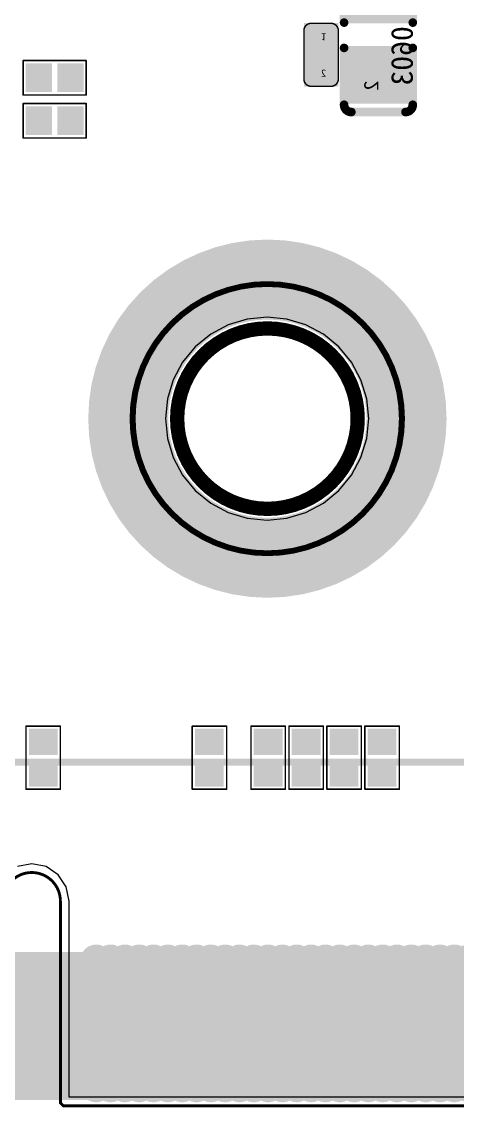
# Model space of a CAD drawing. Header units: millimetres. Extents: x 7.33 to 10.08, y 7.01 to 8.78.
# Drawn here: x 8.835 to 9.134, y 7.01 to 7.756 of the extents above; entities that cross this region are included whole.
import ezdxf

# ---------------------------------------------------------------- set-up
doc = ezdxf.new("R2010")
doc.units = ezdxf.units.MM
doc.header["$MEASUREMENT"] = 0
for name, color, linetype in [('BottomLayer', 5, 'Continuous'), ('BottomOverlay', 54, 'Continuous'), ('BottomPaste', 16, 'Continuous'), ('BottomSolder', 6, 'Continuous'), ('KeepOutLayer', 6, 'Continuous'), ('Mechanical1', 6, 'Continuous'), ('Mechanical16', 56, 'Continuous'), ('Mechanical20', 56, 'Continuous'), ('Mechanical5', 56, 'Continuous'), ('MidLayer5', 130, 'Continuous'), ('MidLayer6', 216, 'Continuous'), ('MultiLayer', 9, 'Continuous'), ('TopLayer', 1, 'Continuous'), ('TopOverlay', 2, 'Continuous'), ('TopPaste', 8, 'Continuous'), ('TopSolder', 216, 'Continuous')]:
    doc.layers.add(name, color=color, linetype=linetype)

# ---------------------------------------------------------------- blocks, each defined once
blk = doc.blocks.new('DDR4_260P_4_0H_PLUG_4')
at = {"layer": 'BottomLayer', "const_width": 0.01378}
for points in [[(0.19193, 0.05906), (0.19193, -0.02756)], [(0.21161, 0.05906), (0.21161, -0.02756)], [(0.2313, 0.05906), (0.2313, -0.02756)], [(0.25098, 0.05906), (0.25098, -0.02756)], [(0.27067, 0.05906), (0.27067, -0.02756)], [(0.29035, 0.05906), (0.29035, -0.02756)], [(0.31004, 0.05906), (0.31004, -0.02756)], [(0.32972, 0.05906), (0.32972, -0.02756)], [(0.34941, 0.05906), (0.34941, -0.02756)], [(0.36909, 0.05906), (0.36909, -0.02756)], [(0.38878, 0.05906), (0.38878, -0.02756)], [(0.40846, 0.05906), (0.40846, -0.02756)], [(0.42815, 0.05906), (0.42815, -0.02756)]]:
    blk.add_lwpolyline(points, dxfattribs=at)
at = {"layer": 'BottomLayer', "const_width": 0.00689}
for points in [[(0.18848, 0.05906, 1), (0.19537, 0.05906, 1)], [(0.20817, 0.05906, 1), (0.21506, 0.05906, 1)], [(0.22785, 0.05906, 1), (0.23474, 0.05906, 1)], [(0.24754, 0.05906, 1), (0.25443, 0.05906, 1)], [(0.26722, 0.05906, 1), (0.27411, 0.05906, 1)], [(0.28691, 0.05906, 1), (0.2938, 0.05906, 1)], [(0.30659, 0.05906, 1), (0.31348, 0.05906, 1)], [(0.32628, 0.05906, 1), (0.33317, 0.05906, 1)], [(0.34596, 0.05906, 1), (0.35285, 0.05906, 1)], [(0.36565, 0.05906, 1), (0.37254, 0.05906, 1)], [(0.38533, 0.05906, 1), (0.39222, 0.05906, 1)], [(0.40502, 0.05906, 1), (0.41191, 0.05906, 1)], [(0.4247, 0.05906, 1), (0.43159, 0.05906, 1)], [(0.18848, -0.02756, 1), (0.19537, -0.02756, 1)], [(0.20817, -0.02756, 1), (0.21506, -0.02756, 1)], [(0.22785, -0.02756, 1), (0.23474, -0.02756, 1)], [(0.24754, -0.02756, 1), (0.25443, -0.02756, 1)], [(0.26722, -0.02756, 1), (0.27411, -0.02756, 1)], [(0.28691, -0.02756, 1), (0.2938, -0.02756, 1)], [(0.30659, -0.02756, 1), (0.31348, -0.02756, 1)], [(0.32628, -0.02756, 1), (0.33317, -0.02756, 1)], [(0.34596, -0.02756, 1), (0.35285, -0.02756, 1)], [(0.36565, -0.02756, 1), (0.37254, -0.02756, 1)], [(0.38533, -0.02756, 1), (0.39222, -0.02756, 1)], [(0.40502, -0.02756, 1), (0.41191, -0.02756, 1)], [(0.4247, -0.02756, 1), (0.43159, -0.02756, 1)]]:
    blk.add_lwpolyline(points, format="xyb", close=True, dxfattribs=at)
at = {"layer": 'BottomPaste', "const_width": 0.01378}
for points in [[(0.19193, 0.05906), (0.19193, -0.02756)], [(0.21161, 0.05906), (0.21161, -0.02756)], [(0.2313, 0.05906), (0.2313, -0.02756)], [(0.25098, 0.05906), (0.25098, -0.02756)], [(0.27067, 0.05906), (0.27067, -0.02756)], [(0.29035, 0.05906), (0.29035, -0.02756)], [(0.31004, 0.05906), (0.31004, -0.02756)], [(0.32972, 0.05906), (0.32972, -0.02756)], [(0.34941, 0.05906), (0.34941, -0.02756)], [(0.36909, 0.05906), (0.36909, -0.02756)], [(0.38878, 0.05906), (0.38878, -0.02756)], [(0.40846, 0.05906), (0.40846, -0.02756)], [(0.42815, 0.05906), (0.42815, -0.02756)]]:
    blk.add_lwpolyline(points, dxfattribs=at)
at = {"layer": 'BottomPaste', "const_width": 0.00689}
for points in [[(0.18848, 0.05906, 1), (0.19537, 0.05906, 1)], [(0.20817, 0.05906, 1), (0.21506, 0.05906, 1)], [(0.22785, 0.05906, 1), (0.23474, 0.05906, 1)], [(0.24754, 0.05906, 1), (0.25443, 0.05906, 1)], [(0.26722, 0.05906, 1), (0.27411, 0.05906, 1)], [(0.28691, 0.05906, 1), (0.2938, 0.05906, 1)], [(0.30659, 0.05906, 1), (0.31348, 0.05906, 1)], [(0.32628, 0.05906, 1), (0.33317, 0.05906, 1)], [(0.34596, 0.05906, 1), (0.35285, 0.05906, 1)], [(0.36565, 0.05906, 1), (0.37254, 0.05906, 1)], [(0.38533, 0.05906, 1), (0.39222, 0.05906, 1)], [(0.40502, 0.05906, 1), (0.41191, 0.05906, 1)], [(0.4247, 0.05906, 1), (0.43159, 0.05906, 1)], [(0.18848, -0.02756, 1), (0.19537, -0.02756, 1)], [(0.20817, -0.02756, 1), (0.21506, -0.02756, 1)], [(0.22785, -0.02756, 1), (0.23474, -0.02756, 1)], [(0.24754, -0.02756, 1), (0.25443, -0.02756, 1)], [(0.26722, -0.02756, 1), (0.27411, -0.02756, 1)], [(0.28691, -0.02756, 1), (0.2938, -0.02756, 1)], [(0.30659, -0.02756, 1), (0.31348, -0.02756, 1)], [(0.32628, -0.02756, 1), (0.33317, -0.02756, 1)], [(0.34596, -0.02756, 1), (0.35285, -0.02756, 1)], [(0.36565, -0.02756, 1), (0.37254, -0.02756, 1)], [(0.38533, -0.02756, 1), (0.39222, -0.02756, 1)], [(0.40502, -0.02756, 1), (0.41191, -0.02756, 1)], [(0.4247, -0.02756, 1), (0.43159, -0.02756, 1)]]:
    blk.add_lwpolyline(points, format="xyb", close=True, dxfattribs=at)
at = {"layer": 'BottomSolder', "const_width": 0.02178}
for points in [[(0.19193, 0.05906), (0.19193, -0.02756)], [(0.21161, 0.05906), (0.21161, -0.02756)], [(0.2313, 0.05906), (0.2313, -0.02756)], [(0.25098, 0.05906), (0.25098, -0.02756)], [(0.27067, 0.05906), (0.27067, -0.02756)], [(0.29035, 0.05906), (0.29035, -0.02756)], [(0.31004, 0.05906), (0.31004, -0.02756)], [(0.32972, 0.05906), (0.32972, -0.02756)], [(0.34941, 0.05906), (0.34941, -0.02756)], [(0.36909, 0.05906), (0.36909, -0.02756)], [(0.38878, 0.05906), (0.38878, -0.02756)], [(0.40846, 0.05906), (0.40846, -0.02756)], [(0.42815, 0.05906), (0.42815, -0.02756)]]:
    blk.add_lwpolyline(points, dxfattribs=at)
at = {"layer": 'BottomSolder', "const_width": 0.01089}
for points in [[(0.18648, 0.05906, 1), (0.19737, 0.05906, 1)], [(0.20617, 0.05906, 1), (0.21706, 0.05906, 1)], [(0.22585, 0.05906, 1), (0.23674, 0.05906, 1)], [(0.24554, 0.05906, 1), (0.25643, 0.05906, 1)], [(0.26522, 0.05906, 1), (0.27611, 0.05906, 1)], [(0.28491, 0.05906, 1), (0.2958, 0.05906, 1)], [(0.30459, 0.05906, 1), (0.31548, 0.05906, 1)], [(0.32428, 0.05906, 1), (0.33517, 0.05906, 1)], [(0.34396, 0.05906, 1), (0.35485, 0.05906, 1)], [(0.36365, 0.05906, 1), (0.37454, 0.05906, 1)], [(0.38333, 0.05906, 1), (0.39422, 0.05906, 1)], [(0.40302, 0.05906, 1), (0.41391, 0.05906, 1)], [(0.4227, 0.05906, 1), (0.43359, 0.05906, 1)], [(0.18648, -0.02756, 1), (0.19737, -0.02756, 1)], [(0.20617, -0.02756, 1), (0.21706, -0.02756, 1)], [(0.22585, -0.02756, 1), (0.23674, -0.02756, 1)], [(0.24554, -0.02756, 1), (0.25643, -0.02756, 1)], [(0.26522, -0.02756, 1), (0.27611, -0.02756, 1)], [(0.28491, -0.02756, 1), (0.2958, -0.02756, 1)], [(0.30459, -0.02756, 1), (0.31548, -0.02756, 1)], [(0.32428, -0.02756, 1), (0.33517, -0.02756, 1)], [(0.34396, -0.02756, 1), (0.35485, -0.02756, 1)], [(0.36365, -0.02756, 1), (0.37454, -0.02756, 1)], [(0.38333, -0.02756, 1), (0.39422, -0.02756, 1)], [(0.40302, -0.02756, 1), (0.41391, -0.02756, 1)], [(0.4227, -0.02756, 1), (0.43359, -0.02756, 1)]]:
    blk.add_lwpolyline(points, format="xyb", close=True, dxfattribs=at)
at = {"layer": 'KeepOutLayer', "const_width": 0.00197}
blk.add_lwpolyline([(0.11811, 0.09978, -1), (0.15748, 0.09978)], format="xyb", dxfattribs=at)
for points in [[(0.15748, -0.03898), (0.15748, 0.09978)], [(0.15748, -0.03898), (0.15943, -0.04093)], [(0.15943, -0.04093), (1.36298, -0.04093)]]:
    blk.add_lwpolyline(points, dxfattribs=at)
at = {"layer": 'KeepOutLayer', "const_width": 0.000984}
for points in [[(0.15699, 0.09978, 1), (0.15797, 0.09978, 1)], [(0.15699, 0.09978, 1), (0.15797, 0.09978, 1)], [(0.15699, -0.03898, 1), (0.15797, -0.03898, 1)], [(0.15699, -0.03898, 1), (0.15797, -0.03898, 1)], [(0.15894, -0.04093, 1), (0.15993, -0.04093, 1)], [(0.15894, -0.04093, 1), (0.15993, -0.04093, 1)]]:
    blk.add_lwpolyline(points, format="xyb", close=True, dxfattribs=at)
at = {"layer": 'TopLayer', "const_width": 0.01378}
for points in [[(0.18209, 0.05906), (0.18209, -0.02756)], [(0.20177, 0.05906), (0.20177, -0.02756)], [(0.22146, 0.05906), (0.22146, -0.02756)], [(0.24114, 0.05906), (0.24114, -0.02756)], [(0.26083, 0.05906), (0.26083, -0.02756)], [(0.28051, 0.05906), (0.28051, -0.02756)], [(0.3002, 0.05906), (0.3002, -0.02756)], [(0.31988, 0.05906), (0.31988, -0.02756)], [(0.33957, 0.05906), (0.33957, -0.02756)], [(0.35925, 0.05906), (0.35925, -0.02756)], [(0.37894, 0.05906), (0.37894, -0.02756)], [(0.39862, 0.05906), (0.39862, -0.02756)], [(0.41831, 0.05906), (0.41831, -0.02756)]]:
    blk.add_lwpolyline(points, dxfattribs=at)
at = {"layer": 'TopLayer', "const_width": 0.00689}
for points in [[(0.17864, 0.05906, 1), (0.18553, 0.05906, 1)], [(0.19833, 0.05906, 1), (0.20522, 0.05906, 1)], [(0.21801, 0.05906, 1), (0.2249, 0.05906, 1)], [(0.2377, 0.05906, 1), (0.24459, 0.05906, 1)], [(0.25738, 0.05906, 1), (0.26427, 0.05906, 1)], [(0.27707, 0.05906, 1), (0.28396, 0.05906, 1)], [(0.29675, 0.05906, 1), (0.30364, 0.05906, 1)], [(0.31644, 0.05906, 1), (0.32333, 0.05906, 1)], [(0.33612, 0.05906, 1), (0.34301, 0.05906, 1)], [(0.35581, 0.05906, 1), (0.3627, 0.05906, 1)], [(0.37549, 0.05906, 1), (0.38238, 0.05906, 1)], [(0.39518, 0.05906, 1), (0.40207, 0.05906, 1)], [(0.41486, 0.05906, 1), (0.42175, 0.05906, 1)], [(0.17864, -0.02756, 1), (0.18553, -0.02756, 1)], [(0.19833, -0.02756, 1), (0.20522, -0.02756, 1)], [(0.21801, -0.02756, 1), (0.2249, -0.02756, 1)], [(0.2377, -0.02756, 1), (0.24459, -0.02756, 1)], [(0.25738, -0.02756, 1), (0.26427, -0.02756, 1)], [(0.27707, -0.02756, 1), (0.28396, -0.02756, 1)], [(0.29675, -0.02756, 1), (0.30364, -0.02756, 1)], [(0.31644, -0.02756, 1), (0.32333, -0.02756, 1)], [(0.33612, -0.02756, 1), (0.34301, -0.02756, 1)], [(0.35581, -0.02756, 1), (0.3627, -0.02756, 1)], [(0.37549, -0.02756, 1), (0.38238, -0.02756, 1)], [(0.39518, -0.02756, 1), (0.40207, -0.02756, 1)], [(0.41486, -0.02756, 1), (0.42175, -0.02756, 1)]]:
    blk.add_lwpolyline(points, format="xyb", close=True, dxfattribs=at)
at = {"layer": 'TopPaste', "const_width": 0.01378}
for points in [[(0.18209, 0.05906), (0.18209, -0.02756)], [(0.20177, 0.05906), (0.20177, -0.02756)], [(0.22146, 0.05906), (0.22146, -0.02756)], [(0.24114, 0.05906), (0.24114, -0.02756)], [(0.26083, 0.05906), (0.26083, -0.02756)], [(0.28051, 0.05906), (0.28051, -0.02756)], [(0.3002, 0.05906), (0.3002, -0.02756)], [(0.31988, 0.05906), (0.31988, -0.02756)], [(0.33957, 0.05906), (0.33957, -0.02756)], [(0.35925, 0.05906), (0.35925, -0.02756)], [(0.37894, 0.05906), (0.37894, -0.02756)], [(0.39862, 0.05906), (0.39862, -0.02756)], [(0.41831, 0.05906), (0.41831, -0.02756)]]:
    blk.add_lwpolyline(points, dxfattribs=at)
at = {"layer": 'TopPaste', "const_width": 0.00689}
for points in [[(0.17864, 0.05906, 1), (0.18553, 0.05906, 1)], [(0.19833, 0.05906, 1), (0.20522, 0.05906, 1)], [(0.21801, 0.05906, 1), (0.2249, 0.05906, 1)], [(0.2377, 0.05906, 1), (0.24459, 0.05906, 1)], [(0.25738, 0.05906, 1), (0.26427, 0.05906, 1)], [(0.27707, 0.05906, 1), (0.28396, 0.05906, 1)], [(0.29675, 0.05906, 1), (0.30364, 0.05906, 1)], [(0.31644, 0.05906, 1), (0.32333, 0.05906, 1)], [(0.33612, 0.05906, 1), (0.34301, 0.05906, 1)], [(0.35581, 0.05906, 1), (0.3627, 0.05906, 1)], [(0.37549, 0.05906, 1), (0.38238, 0.05906, 1)], [(0.39518, 0.05906, 1), (0.40207, 0.05906, 1)], [(0.41486, 0.05906, 1), (0.42175, 0.05906, 1)], [(0.17864, -0.02756, 1), (0.18553, -0.02756, 1)], [(0.19833, -0.02756, 1), (0.20522, -0.02756, 1)], [(0.21801, -0.02756, 1), (0.2249, -0.02756, 1)], [(0.2377, -0.02756, 1), (0.24459, -0.02756, 1)], [(0.25738, -0.02756, 1), (0.26427, -0.02756, 1)], [(0.27707, -0.02756, 1), (0.28396, -0.02756, 1)], [(0.29675, -0.02756, 1), (0.30364, -0.02756, 1)], [(0.31644, -0.02756, 1), (0.32333, -0.02756, 1)], [(0.33612, -0.02756, 1), (0.34301, -0.02756, 1)], [(0.35581, -0.02756, 1), (0.3627, -0.02756, 1)], [(0.37549, -0.02756, 1), (0.38238, -0.02756, 1)], [(0.39518, -0.02756, 1), (0.40207, -0.02756, 1)], [(0.41486, -0.02756, 1), (0.42175, -0.02756, 1)]]:
    blk.add_lwpolyline(points, format="xyb", close=True, dxfattribs=at)
at = {"layer": 'TopSolder', "const_width": 0.02178}
for points in [[(0.18209, 0.05906), (0.18209, -0.02756)], [(0.20177, 0.05906), (0.20177, -0.02756)], [(0.22146, 0.05906), (0.22146, -0.02756)], [(0.24114, 0.05906), (0.24114, -0.02756)], [(0.26083, 0.05906), (0.26083, -0.02756)], [(0.28051, 0.05906), (0.28051, -0.02756)], [(0.3002, 0.05906), (0.3002, -0.02756)], [(0.31988, 0.05906), (0.31988, -0.02756)], [(0.33957, 0.05906), (0.33957, -0.02756)], [(0.35925, 0.05906), (0.35925, -0.02756)], [(0.37894, 0.05906), (0.37894, -0.02756)], [(0.39862, 0.05906), (0.39862, -0.02756)], [(0.41831, 0.05906), (0.41831, -0.02756)], [(0.43799, 0.05906), (0.43799, -0.02756)]]:
    blk.add_lwpolyline(points, dxfattribs=at)
at = {"layer": 'TopSolder', "const_width": 0.01089}
for points in [[(0.17664, 0.05906, 1), (0.18753, 0.05906, 1)], [(0.19633, 0.05906, 1), (0.20722, 0.05906, 1)], [(0.21601, 0.05906, 1), (0.2269, 0.05906, 1)], [(0.2357, 0.05906, 1), (0.24659, 0.05906, 1)], [(0.25538, 0.05906, 1), (0.26627, 0.05906, 1)], [(0.27507, 0.05906, 1), (0.28596, 0.05906, 1)], [(0.29475, 0.05906, 1), (0.30564, 0.05906, 1)], [(0.31444, 0.05906, 1), (0.32533, 0.05906, 1)], [(0.33412, 0.05906, 1), (0.34501, 0.05906, 1)], [(0.35381, 0.05906, 1), (0.3647, 0.05906, 1)], [(0.37349, 0.05906, 1), (0.38438, 0.05906, 1)], [(0.39318, 0.05906, 1), (0.40407, 0.05906, 1)], [(0.41286, 0.05906, 1), (0.42375, 0.05906, 1)], [(0.43255, 0.05906, 1), (0.44344, 0.05906, 1)], [(0.17664, -0.02756, 1), (0.18753, -0.02756, 1)], [(0.19633, -0.02756, 1), (0.20722, -0.02756, 1)], [(0.21601, -0.02756, 1), (0.2269, -0.02756, 1)], [(0.2357, -0.02756, 1), (0.24659, -0.02756, 1)], [(0.25538, -0.02756, 1), (0.26627, -0.02756, 1)], [(0.27507, -0.02756, 1), (0.28596, -0.02756, 1)], [(0.29475, -0.02756, 1), (0.30564, -0.02756, 1)], [(0.31444, -0.02756, 1), (0.32533, -0.02756, 1)], [(0.33412, -0.02756, 1), (0.34501, -0.02756, 1)], [(0.35381, -0.02756, 1), (0.3647, -0.02756, 1)], [(0.37349, -0.02756, 1), (0.38438, -0.02756, 1)], [(0.39318, -0.02756, 1), (0.40407, -0.02756, 1)], [(0.41286, -0.02756, 1), (0.42375, -0.02756, 1)], [(0.43255, -0.02756, 1), (0.44344, -0.02756, 1)]]:
    blk.add_lwpolyline(points, format="xyb", close=True, dxfattribs=at)
blk = doc.blocks.new('R0201_B_114')
at = {"layer": 'BottomLayer'}
for points in [[(-0.01792, -0.00788), (-0.00375, -0.00788), (-0.01792, 0.00787), (-0.00375, 0.00787)], [(0.00374, -0.00788), (0.01791, -0.00788), (0.00374, 0.00787), (0.01791, 0.00787)]]:
    blk.add_solid(points, dxfattribs=at)
at = {"layer": 'BottomOverlay', "const_width": 0.001}
for points in [[(-0.02166, -0.01182), (-0.02166, 0.01182)], [(0.02166, 0.01182), (-0.02166, 0.01182)], [(0.02166, -0.01182), (0.02166, 0.01182)], [(0.02166, -0.01182), (-0.02166, -0.01182)]]:
    blk.add_lwpolyline(points, dxfattribs=at)
at = {"layer": 'BottomOverlay', "const_width": 0.0005}
for points in [[(-0.02191, 0.01182, 1), (-0.02141, 0.01182, 1)], [(-0.02191, 0.01182, 1), (-0.02141, 0.01182, 1)], [(0.02141, 0.01182, 1), (0.02191, 0.01182, 1)], [(0.02141, 0.01182, 1), (0.02191, 0.01182, 1)], [(-0.02191, -0.01182, 1), (-0.02141, -0.01182, 1)], [(-0.02191, -0.01182, 1), (-0.02141, -0.01182, 1)], [(0.02141, -0.01182, 1), (0.02191, -0.01182, 1)], [(0.02141, -0.01182, 1), (0.02191, -0.01182, 1)]]:
    blk.add_lwpolyline(points, format="xyb", close=True, dxfattribs=at)
at = {"layer": 'BottomPaste'}
for points in [[(-0.01792, -0.00788), (-0.00375, -0.00788), (-0.01792, 0.00787), (-0.00375, 0.00787)], [(0.00374, -0.00788), (0.01791, -0.00788), (0.00374, 0.00787), (0.01791, 0.00787)]]:
    blk.add_solid(points, dxfattribs=at)
at = {"layer": 'BottomSolder'}
for points in [[(-0.01992, -0.00988), (-0.00175, -0.00988), (-0.01992, 0.00987), (-0.00175, 0.00987)], [(0.00174, -0.00988), (0.01991, -0.00988), (0.00174, 0.00987), (0.01991, 0.00987)]]:
    blk.add_solid(points, dxfattribs=at)
blk = doc.blocks.new('R0201_B_115')
at = {"layer": 'BottomLayer'}
for points in [[(-0.01792, -0.00788), (-0.00375, -0.00788), (-0.01792, 0.00787), (-0.00375, 0.00787)], [(0.00374, -0.00788), (0.01791, -0.00788), (0.00374, 0.00787), (0.01791, 0.00787)]]:
    blk.add_solid(points, dxfattribs=at)
at = {"layer": 'BottomOverlay', "const_width": 0.001}
for points in [[(-0.02166, 0.01182), (-0.02166, -0.01182)], [(-0.02166, 0.01182), (0.02166, 0.01182)], [(0.02166, 0.01182), (0.02166, -0.01182)], [(-0.02166, -0.01182), (0.02166, -0.01182)]]:
    blk.add_lwpolyline(points, dxfattribs=at)
at = {"layer": 'BottomOverlay', "const_width": 0.0005}
for points in [[(-0.02191, 0.01182, 1), (-0.02141, 0.01182, 1)], [(-0.02191, 0.01182, 1), (-0.02141, 0.01182, 1)], [(0.02141, 0.01182, 1), (0.02191, 0.01182, 1)], [(0.02141, 0.01182, 1), (0.02191, 0.01182, 1)], [(-0.02191, -0.01182, 1), (-0.02141, -0.01182, 1)], [(-0.02191, -0.01182, 1), (-0.02141, -0.01182, 1)], [(0.02141, -0.01182, 1), (0.02191, -0.01182, 1)], [(0.02141, -0.01182, 1), (0.02191, -0.01182, 1)]]:
    blk.add_lwpolyline(points, format="xyb", close=True, dxfattribs=at)
at = {"layer": 'BottomPaste'}
for points in [[(-0.01792, -0.00788), (-0.00375, -0.00788), (-0.01792, 0.00787), (-0.00375, 0.00787)], [(0.00374, -0.00788), (0.01791, -0.00788), (0.00374, 0.00787), (0.01791, 0.00787)]]:
    blk.add_solid(points, dxfattribs=at)
at = {"layer": 'BottomSolder'}
for points in [[(-0.01992, -0.00988), (-0.00175, -0.00988), (-0.01992, 0.00987), (-0.00175, 0.00987)], [(0.00174, -0.00988), (0.01991, -0.00988), (0.00174, 0.00987), (0.01991, 0.00987)]]:
    blk.add_solid(points, dxfattribs=at)
blk = doc.blocks.new('R0201_B_139')
at = {"layer": 'BottomLayer'}
for points in [[(-0.01792, -0.00788), (-0.00375, -0.00788), (-0.01792, 0.00787), (-0.00375, 0.00787)], [(0.00374, -0.00788), (0.01791, -0.00788), (0.00374, 0.00787), (0.01791, 0.00787)]]:
    blk.add_solid(points, dxfattribs=at)
at = {"layer": 'BottomOverlay', "const_width": 0.001}
for points in [[(-0.02166, -0.01182), (-0.02166, 0.01182)], [(0.02166, 0.01182), (-0.02166, 0.01182)], [(0.02166, -0.01182), (0.02166, 0.01182)], [(0.02166, -0.01182), (-0.02166, -0.01182)]]:
    blk.add_lwpolyline(points, dxfattribs=at)
at = {"layer": 'BottomOverlay', "const_width": 0.0005}
for points in [[(-0.02191, 0.01182, 1), (-0.02141, 0.01182, 1)], [(-0.02191, 0.01182, 1), (-0.02141, 0.01182, 1)], [(0.02141, 0.01182, 1), (0.02191, 0.01182, 1)], [(0.02141, 0.01182, 1), (0.02191, 0.01182, 1)], [(-0.02191, -0.01182, 1), (-0.02141, -0.01182, 1)], [(-0.02191, -0.01182, 1), (-0.02141, -0.01182, 1)], [(0.02141, -0.01182, 1), (0.02191, -0.01182, 1)], [(0.02141, -0.01182, 1), (0.02191, -0.01182, 1)]]:
    blk.add_lwpolyline(points, format="xyb", close=True, dxfattribs=at)
at = {"layer": 'BottomPaste'}
for points in [[(-0.01792, -0.00788), (-0.00375, -0.00788), (-0.01792, 0.00787), (-0.00375, 0.00787)], [(0.00374, -0.00788), (0.01791, -0.00788), (0.00374, 0.00787), (0.01791, 0.00787)]]:
    blk.add_solid(points, dxfattribs=at)
at = {"layer": 'BottomSolder'}
for points in [[(-0.01992, -0.00988), (-0.00175, -0.00988), (-0.01992, 0.00987), (-0.00175, 0.00987)], [(0.00174, -0.00988), (0.01991, -0.00988), (0.00174, 0.00987), (0.01991, 0.00987)]]:
    blk.add_solid(points, dxfattribs=at)
blk = doc.blocks.new('R0201_B_140')
at = {"layer": 'BottomLayer'}
for points in [[(-0.01792, -0.00788), (-0.00375, -0.00788), (-0.01792, 0.00787), (-0.00375, 0.00787)], [(0.00374, -0.00788), (0.01791, -0.00788), (0.00374, 0.00787), (0.01791, 0.00787)]]:
    blk.add_solid(points, dxfattribs=at)
at = {"layer": 'BottomOverlay', "const_width": 0.001}
for points in [[(-0.02166, -0.01182), (-0.02166, 0.01182)], [(0.02166, 0.01182), (-0.02166, 0.01182)], [(0.02166, -0.01182), (0.02166, 0.01182)], [(0.02166, -0.01182), (-0.02166, -0.01182)]]:
    blk.add_lwpolyline(points, dxfattribs=at)
at = {"layer": 'BottomOverlay', "const_width": 0.0005}
for points in [[(-0.02191, 0.01182, 1), (-0.02141, 0.01182, 1)], [(-0.02191, 0.01182, 1), (-0.02141, 0.01182, 1)], [(0.02141, 0.01182, 1), (0.02191, 0.01182, 1)], [(0.02141, 0.01182, 1), (0.02191, 0.01182, 1)], [(-0.02191, -0.01182, 1), (-0.02141, -0.01182, 1)], [(-0.02191, -0.01182, 1), (-0.02141, -0.01182, 1)], [(0.02141, -0.01182, 1), (0.02191, -0.01182, 1)], [(0.02141, -0.01182, 1), (0.02191, -0.01182, 1)]]:
    blk.add_lwpolyline(points, format="xyb", close=True, dxfattribs=at)
at = {"layer": 'BottomPaste'}
for points in [[(-0.01792, -0.00788), (-0.00375, -0.00788), (-0.01792, 0.00787), (-0.00375, 0.00787)], [(0.00374, -0.00788), (0.01791, -0.00788), (0.00374, 0.00787), (0.01791, 0.00787)]]:
    blk.add_solid(points, dxfattribs=at)
at = {"layer": 'BottomSolder'}
for points in [[(-0.01992, -0.00988), (-0.00175, -0.00988), (-0.01992, 0.00987), (-0.00175, 0.00987)], [(0.00174, -0.00988), (0.01991, -0.00988), (0.00174, 0.00987), (0.01991, 0.00987)]]:
    blk.add_solid(points, dxfattribs=at)
blk = doc.blocks.new('R0201_B_141')
at = {"layer": 'BottomLayer'}
for points in [[(-0.01792, -0.00788), (-0.00375, -0.00788), (-0.01792, 0.00787), (-0.00375, 0.00787)], [(0.00374, -0.00788), (0.01791, -0.00788), (0.00374, 0.00787), (0.01791, 0.00787)]]:
    blk.add_solid(points, dxfattribs=at)
at = {"layer": 'BottomOverlay', "const_width": 0.001}
for points in [[(-0.02166, -0.01182), (-0.02166, 0.01182)], [(0.02166, 0.01182), (-0.02166, 0.01182)], [(0.02166, -0.01182), (0.02166, 0.01182)], [(0.02166, -0.01182), (-0.02166, -0.01182)]]:
    blk.add_lwpolyline(points, dxfattribs=at)
at = {"layer": 'BottomOverlay', "const_width": 0.0005}
for points in [[(-0.02191, 0.01182, 1), (-0.02141, 0.01182, 1)], [(-0.02191, 0.01182, 1), (-0.02141, 0.01182, 1)], [(0.02141, 0.01182, 1), (0.02191, 0.01182, 1)], [(0.02141, 0.01182, 1), (0.02191, 0.01182, 1)], [(-0.02191, -0.01182, 1), (-0.02141, -0.01182, 1)], [(-0.02191, -0.01182, 1), (-0.02141, -0.01182, 1)], [(0.02141, -0.01182, 1), (0.02191, -0.01182, 1)], [(0.02141, -0.01182, 1), (0.02191, -0.01182, 1)]]:
    blk.add_lwpolyline(points, format="xyb", close=True, dxfattribs=at)
at = {"layer": 'BottomPaste'}
for points in [[(-0.01792, -0.00788), (-0.00375, -0.00788), (-0.01792, 0.00787), (-0.00375, 0.00787)], [(0.00374, -0.00788), (0.01791, -0.00788), (0.00374, 0.00787), (0.01791, 0.00787)]]:
    blk.add_solid(points, dxfattribs=at)
at = {"layer": 'BottomSolder'}
for points in [[(-0.01992, -0.00988), (-0.00175, -0.00988), (-0.01992, 0.00987), (-0.00175, 0.00987)], [(0.00174, -0.00988), (0.01991, -0.00988), (0.00174, 0.00987), (0.01991, 0.00987)]]:
    blk.add_solid(points, dxfattribs=at)
blk = doc.blocks.new('R0201_B_142')
at = {"layer": 'BottomLayer'}
for points in [[(-0.01792, -0.00788), (-0.00375, -0.00788), (-0.01792, 0.00787), (-0.00375, 0.00787)], [(0.00374, -0.00788), (0.01791, -0.00788), (0.00374, 0.00787), (0.01791, 0.00787)]]:
    blk.add_solid(points, dxfattribs=at)
at = {"layer": 'BottomOverlay', "const_width": 0.001}
for points in [[(-0.02166, -0.01182), (-0.02166, 0.01182)], [(0.02166, 0.01182), (-0.02166, 0.01182)], [(0.02166, -0.01182), (0.02166, 0.01182)], [(0.02166, -0.01182), (-0.02166, -0.01182)]]:
    blk.add_lwpolyline(points, dxfattribs=at)
at = {"layer": 'BottomOverlay', "const_width": 0.0005}
for points in [[(-0.02191, 0.01182, 1), (-0.02141, 0.01182, 1)], [(-0.02191, 0.01182, 1), (-0.02141, 0.01182, 1)], [(0.02141, 0.01182, 1), (0.02191, 0.01182, 1)], [(0.02141, 0.01182, 1), (0.02191, 0.01182, 1)], [(-0.02191, -0.01182, 1), (-0.02141, -0.01182, 1)], [(-0.02191, -0.01182, 1), (-0.02141, -0.01182, 1)], [(0.02141, -0.01182, 1), (0.02191, -0.01182, 1)], [(0.02141, -0.01182, 1), (0.02191, -0.01182, 1)]]:
    blk.add_lwpolyline(points, format="xyb", close=True, dxfattribs=at)
at = {"layer": 'BottomPaste'}
for points in [[(-0.01792, -0.00788), (-0.00375, -0.00788), (-0.01792, 0.00787), (-0.00375, 0.00787)], [(0.00374, -0.00788), (0.01791, -0.00788), (0.00374, 0.00787), (0.01791, 0.00787)]]:
    blk.add_solid(points, dxfattribs=at)
at = {"layer": 'BottomSolder'}
for points in [[(-0.01992, -0.00988), (-0.00175, -0.00988), (-0.01992, 0.00987), (-0.00175, 0.00987)], [(0.00174, -0.00988), (0.01991, -0.00988), (0.00174, 0.00987), (0.01991, 0.00987)]]:
    blk.add_solid(points, dxfattribs=at)
blk = doc.blocks.new('R0201_163')
at = {"layer": 'TopLayer'}
for points in [[(-0.01792, -0.00787), (-0.00375, -0.00787), (-0.01792, 0.00788), (-0.00375, 0.00788)], [(0.00374, -0.00787), (0.01791, -0.00787), (0.00374, 0.00788), (0.01791, 0.00788)]]:
    blk.add_solid(points, dxfattribs=at)
at = {"layer": 'TopOverlay', "const_width": 0.001}
for points in [[(-0.02166, 0.01182), (0.02166, 0.01182)], [(-0.02166, -0.01182), (-0.02166, 0.01182)], [(0.02166, -0.01182), (0.02166, 0.01182)], [(-0.02166, -0.01182), (0.02166, -0.01182)]]:
    blk.add_lwpolyline(points, dxfattribs=at)
at = {"layer": 'TopOverlay', "const_width": 0.0005}
for points in [[(-0.02191, 0.01182, 1), (-0.02141, 0.01182, 1)], [(-0.02191, 0.01182, 1), (-0.02141, 0.01182, 1)], [(0.02141, 0.01182, 1), (0.02191, 0.01182, 1)], [(0.02141, 0.01182, 1), (0.02191, 0.01182, 1)], [(-0.02191, -0.01182, 1), (-0.02141, -0.01182, 1)], [(-0.02191, -0.01182, 1), (-0.02141, -0.01182, 1)], [(0.02141, -0.01182, 1), (0.02191, -0.01182, 1)], [(0.02141, -0.01182, 1), (0.02191, -0.01182, 1)]]:
    blk.add_lwpolyline(points, format="xyb", close=True, dxfattribs=at)
at = {"layer": 'TopPaste'}
for points in [[(-0.01792, -0.00787), (-0.00375, -0.00787), (-0.01792, 0.00788), (-0.00375, 0.00788)], [(0.00374, -0.00787), (0.01791, -0.00787), (0.00374, 0.00788), (0.01791, 0.00788)]]:
    blk.add_solid(points, dxfattribs=at)
at = {"layer": 'TopSolder'}
for points in [[(-0.01992, -0.00987), (-0.00175, -0.00987), (-0.01992, 0.00988), (-0.00175, 0.00988)], [(0.00174, -0.00987), (0.01991, -0.00987), (0.00174, 0.00988), (0.01991, 0.00988)]]:
    blk.add_solid(points, dxfattribs=at)
blk = doc.blocks.new('R0201_167')
at = {"layer": 'TopLayer'}
for points in [[(-0.01792, -0.00787), (-0.00375, -0.00787), (-0.01792, 0.00788), (-0.00375, 0.00788)], [(0.00374, -0.00787), (0.01791, -0.00787), (0.00374, 0.00788), (0.01791, 0.00788)]]:
    blk.add_solid(points, dxfattribs=at)
at = {"layer": 'TopOverlay', "const_width": 0.001}
for points in [[(-0.02166, 0.01182), (0.02166, 0.01182)], [(-0.02166, -0.01182), (-0.02166, 0.01182)], [(0.02166, -0.01182), (0.02166, 0.01182)], [(-0.02166, -0.01182), (0.02166, -0.01182)]]:
    blk.add_lwpolyline(points, dxfattribs=at)
at = {"layer": 'TopOverlay', "const_width": 0.0005}
for points in [[(-0.02191, 0.01182, 1), (-0.02141, 0.01182, 1)], [(-0.02191, 0.01182, 1), (-0.02141, 0.01182, 1)], [(0.02141, 0.01182, 1), (0.02191, 0.01182, 1)], [(0.02141, 0.01182, 1), (0.02191, 0.01182, 1)], [(-0.02191, -0.01182, 1), (-0.02141, -0.01182, 1)], [(-0.02191, -0.01182, 1), (-0.02141, -0.01182, 1)], [(0.02141, -0.01182, 1), (0.02191, -0.01182, 1)], [(0.02141, -0.01182, 1), (0.02191, -0.01182, 1)]]:
    blk.add_lwpolyline(points, format="xyb", close=True, dxfattribs=at)
at = {"layer": 'TopPaste'}
for points in [[(-0.01792, -0.00787), (-0.00375, -0.00787), (-0.01792, 0.00788), (-0.00375, 0.00788)], [(0.00374, -0.00787), (0.01791, -0.00787), (0.00374, 0.00788), (0.01791, 0.00788)]]:
    blk.add_solid(points, dxfattribs=at)
at = {"layer": 'TopSolder'}
for points in [[(-0.01992, -0.00987), (-0.00175, -0.00987), (-0.01992, 0.00988), (-0.00175, 0.00988)], [(0.00174, -0.00987), (0.01991, -0.00987), (0.00174, 0.00988), (0.01991, 0.00988)]]:
    blk.add_solid(points, dxfattribs=at)
blk = doc.blocks.new('C0603_B_512')
at = {"layer": 'BottomLayer'}
for points in [[(-0.01181, 0.01771), (-0.04331, 0.01771), (-0.01181, -0.01771), (-0.04331, -0.01771)], [(0.04331, 0.01771), (0.01181, 0.01771), (0.04331, -0.01771), (0.01181, -0.01771)]]:
    blk.add_solid(points, dxfattribs=at)
at = {"layer": 'BottomOverlay', "const_width": 0.00591}
for points in [[(-0.0531, 0.0186, -0.414214), (-0.0481, 0.0236)], [(0.0481, 0.0236, -0.414214), (0.0531, 0.0186)], [(-0.0481, -0.0236, -0.414214), (-0.0531, -0.0186)], [(0.0531, -0.0186, -0.414214), (0.0481, -0.0236)]]:
    blk.add_lwpolyline(points, format="xyb", dxfattribs=at)
for points in [[(-0.0481, 0.0236), (-0.00836, 0.0236)], [(0.00902, 0.0236), (0.0481, 0.0236)], [(-0.0531, 0.0186), (-0.0531, -0.0186)], [(0.0531, 0.0186), (0.0531, -0.0186)], [(-0.0481, -0.0236), (-0.00836, -0.0236)], [(0.00902, -0.0236), (0.0481, -0.0236)]]:
    blk.add_lwpolyline(points, dxfattribs=at)
at = {"layer": 'BottomOverlay', "const_width": 0.00296}
for points in [[(-0.04958, 0.0236, 1), (-0.04662, 0.0236, 1)], [(-0.04958, 0.0236, 1), (-0.04662, 0.0236, 1)], [(-0.00984, 0.0236, 1), (-0.00688, 0.0236, 1)], [(0.00754, 0.0236, 1), (0.0105, 0.0236, 1)], [(0.04662, 0.0236, 1), (0.04958, 0.0236, 1)], [(0.04662, 0.0236, 1), (0.04958, 0.0236, 1)], [(-0.05458, 0.0186, 1), (-0.05162, 0.0186, 1)], [(-0.05458, 0.0186, 1), (-0.05162, 0.0186, 1)], [(0.05162, 0.0186, 1), (0.05458, 0.0186, 1)], [(0.05162, 0.0186, 1), (0.05458, 0.0186, 1)], [(-0.05458, -0.0186, 1), (-0.05162, -0.0186, 1)], [(-0.05458, -0.0186, 1), (-0.05162, -0.0186, 1)], [(-0.04958, -0.0236, 1), (-0.04662, -0.0236, 1)], [(-0.04958, -0.0236, 1), (-0.04662, -0.0236, 1)], [(-0.00984, -0.0236, 1), (-0.00688, -0.0236, 1)], [(0.00754, -0.0236, 1), (0.0105, -0.0236, 1)], [(0.04662, -0.0236, 1), (0.04958, -0.0236, 1)], [(0.04662, -0.0236, 1), (0.04958, -0.0236, 1)], [(0.05162, -0.0186, 1), (0.05458, -0.0186, 1)], [(0.05162, -0.0186, 1), (0.05458, -0.0186, 1)]]:
    blk.add_lwpolyline(points, format="xyb", close=True, dxfattribs=at)
at = {"layer": 'BottomPaste'}
for points in [[(-0.01181, 0.01771), (-0.04331, 0.01771), (-0.01181, -0.01771), (-0.04331, -0.01771)], [(0.04331, 0.01771), (0.01181, 0.01771), (0.04331, -0.01771), (0.01181, -0.01771)]]:
    blk.add_solid(points, dxfattribs=at)
at = {"layer": 'BottomSolder'}
for points in [[(-0.00781, 0.02171), (-0.04731, 0.02171), (-0.00781, -0.02171), (-0.04731, -0.02171)], [(0.04731, 0.02171), (0.00781, 0.02171), (0.04731, -0.02171), (0.00781, -0.02171)]]:
    blk.add_solid(points, dxfattribs=at)
at = {"layer": 'Mechanical16', "const_width": 0.00591}
for points in [[(-0.0531, 0.0186, -0.414214), (-0.0481, 0.0236)], [(0.0481, 0.0236, -0.414214), (0.0531, 0.0186)], [(-0.0481, -0.0236, -0.414214), (-0.0531, -0.0186)], [(0.0531, -0.0186, -0.414214), (0.0481, -0.0236)]]:
    blk.add_lwpolyline(points, format="xyb", dxfattribs=at)
for points in [[(-0.0481, 0.0236), (-0.00836, 0.0236)], [(0.00902, 0.0236), (0.0481, 0.0236)], [(-0.0531, 0.0186), (-0.0531, -0.0186)], [(0.0531, 0.0186), (0.0531, -0.0186)], [(-0.0481, -0.0236), (-0.00836, -0.0236)], [(0.00902, -0.0236), (0.0481, -0.0236)]]:
    blk.add_lwpolyline(points, dxfattribs=at)
at = {"layer": 'Mechanical16', "const_width": 0.00296}
for points in [[(-0.04958, 0.0236, 1), (-0.04662, 0.0236, 1)], [(-0.04958, 0.0236, 1), (-0.04662, 0.0236, 1)], [(-0.00984, 0.0236, 1), (-0.00688, 0.0236, 1)], [(0.00754, 0.0236, 1), (0.0105, 0.0236, 1)], [(0.04662, 0.0236, 1), (0.04958, 0.0236, 1)], [(0.04662, 0.0236, 1), (0.04958, 0.0236, 1)], [(-0.05458, 0.0186, 1), (-0.05162, 0.0186, 1)], [(-0.05458, 0.0186, 1), (-0.05162, 0.0186, 1)], [(0.05162, 0.0186, 1), (0.05458, 0.0186, 1)], [(0.05162, 0.0186, 1), (0.05458, 0.0186, 1)], [(-0.05458, -0.0186, 1), (-0.05162, -0.0186, 1)], [(-0.05458, -0.0186, 1), (-0.05162, -0.0186, 1)], [(-0.04958, -0.0236, 1), (-0.04662, -0.0236, 1)], [(-0.04958, -0.0236, 1), (-0.04662, -0.0236, 1)], [(-0.00984, -0.0236, 1), (-0.00688, -0.0236, 1)], [(0.00754, -0.0236, 1), (0.0105, -0.0236, 1)], [(0.04662, -0.0236, 1), (0.04958, -0.0236, 1)], [(0.04662, -0.0236, 1), (0.04958, -0.0236, 1)], [(0.05162, -0.0186, 1), (0.05458, -0.0186, 1)], [(0.05162, -0.0186, 1), (0.05458, -0.0186, 1)]]:
    blk.add_lwpolyline(points, format="xyb", close=True, dxfattribs=at)
at = {"layer": 'Mechanical20', "text_generation_flag": 2}
for s, p in [('1', (-0.02356, 0)), ('2', (0.03156, 0))]:
    blk.add_text(s, height=0.01, rotation=180, dxfattribs=at).set_placement(p)
blk = doc.blocks.new('C0201_B_517')
at = {"layer": 'BottomLayer'}
for points in [[(-0.01792, -0.00788), (-0.00375, -0.00788), (-0.01792, 0.00787), (-0.00375, 0.00787)], [(0.00374, -0.00788), (0.01791, -0.00788), (0.00374, 0.00787), (0.01791, 0.00787)]]:
    blk.add_solid(points, dxfattribs=at)
at = {"layer": 'BottomOverlay', "const_width": 0.001}
for points in [[(-0.02166, 0.00681, -0.414249), (-0.01666, 0.01182)], [(0.01665, 0.01182, -0.414214), (0.02166, 0.00681)], [(-0.01666, -0.01182, -0.414178), (-0.02166, -0.00681)], [(0.02166, -0.00681, -0.414132), (0.01665, -0.01182)]]:
    blk.add_lwpolyline(points, format="xyb", dxfattribs=at)
for points in [[(-0.01666, 0.01182), (0.01665, 0.01182)], [(-0.02166, 0.00681), (-0.02166, -0.00681)], [(0.02166, 0.00681), (0.02166, -0.00681)], [(-0.01666, -0.01182), (0.01665, -0.01182)]]:
    blk.add_lwpolyline(points, dxfattribs=at)
at = {"layer": 'BottomOverlay', "const_width": 0.0005}
for points in [[(-0.01691, 0.01182, 1), (-0.01641, 0.01182, 1)], [(-0.01691, 0.01182, 1), (-0.01641, 0.01182, 1)], [(0.0164, 0.01182, 1), (0.0169, 0.01182, 1)], [(0.0164, 0.01182, 1), (0.0169, 0.01182, 1)], [(-0.02191, 0.00681, 1), (-0.02141, 0.00681, 1)], [(-0.02191, 0.00681, 1), (-0.02141, 0.00681, 1)], [(0.02141, 0.00681, 1), (0.02191, 0.00681, 1)], [(0.02141, 0.00681, 1), (0.02191, 0.00681, 1)], [(-0.02191, -0.00681, 1), (-0.02141, -0.00681, 1)], [(-0.02191, -0.00681, 1), (-0.02141, -0.00681, 1)], [(0.02141, -0.00681, 1), (0.02191, -0.00681, 1)], [(0.02141, -0.00681, 1), (0.02191, -0.00681, 1)], [(-0.01691, -0.01182, 1), (-0.01641, -0.01182, 1)], [(-0.01691, -0.01182, 1), (-0.01641, -0.01182, 1)], [(0.0164, -0.01182, 1), (0.0169, -0.01182, 1)], [(0.0164, -0.01182, 1), (0.0169, -0.01182, 1)]]:
    blk.add_lwpolyline(points, format="xyb", close=True, dxfattribs=at)
at = {"layer": 'BottomPaste'}
for points in [[(-0.01792, -0.00788), (-0.00375, -0.00788), (-0.01792, 0.00787), (-0.00375, 0.00787)], [(0.00374, -0.00788), (0.01791, -0.00788), (0.00374, 0.00787), (0.01791, 0.00787)]]:
    blk.add_solid(points, dxfattribs=at)
at = {"layer": 'BottomSolder'}
for points in [[(-0.02192, -0.01188), (0.00025, -0.01188), (-0.02192, 0.01187), (0.00025, 0.01187)], [(-0.00026, -0.01188), (0.02191, -0.01188), (-0.00026, 0.01187), (0.02191, 0.01187)]]:
    blk.add_solid(points, dxfattribs=at)
at = {"layer": 'Mechanical20', "text_generation_flag": 2}
for s, rotation, p in [('1', 270, (-0.01484, 0)), ('2', 90, (0.015, 0.00333))]:
    blk.add_text(s, height=0.005, rotation=rotation, dxfattribs=at).set_placement(p)

msp = doc.modelspace()

# ---------------------------------------------------------------- linework, layer by layer
at = {"layer": 'BottomOverlay'}
for points, const_width in [([(9.09921, 7.48326, 1), (8.908, 7.48326, 1)], 0.055), ([(9.09592, 7.48327, 1), (8.91088, 7.48327, 1)], 0.00394), ([(9.09613, 7.48327, 1), (8.91109, 7.48327, 1)], 0.00394), ([(9.06857, 7.48326, 1), (8.93865, 7.48326, 1)], 0.00394), ([(9.0666, 7.48327, 1), (8.94061, 7.48327, 1)], 0.00394), ([(9.0635, 7.48327, 1), (8.94371, 7.48327, 1)], 0.00394), ([(9.06266, 7.48327, 1), (8.94455, 7.48327, 1)], 0.00394), ([(8.89425, 7.48326, 1), (8.92175, 7.48326, 1)], 0.0275), ([(9.08546, 7.48326, 1), (9.11296, 7.48326, 1)], 0.0275), ([(8.90989, 7.48327, 1), (8.91186, 7.48327, 1)], 0.00197), ([(8.9101, 7.48327, 1), (8.91207, 7.48327, 1)], 0.00197), ([(8.93766, 7.48326, 1), (8.93963, 7.48326, 1)], 0.00197), ([(8.93963, 7.48327, 1), (8.9416, 7.48327, 1)], 0.00197), ([(8.94273, 7.48327, 1), (8.9447, 7.48327, 1)], 0.00197), ([(8.94357, 7.48327, 1), (8.94554, 7.48327, 1)], 0.00197), ([(9.06168, 7.48327, 1), (9.06365, 7.48327, 1)], 0.00197), ([(9.06252, 7.48327, 1), (9.06449, 7.48327, 1)], 0.00197), ([(9.06562, 7.48327, 1), (9.06758, 7.48327, 1)], 0.00197), ([(9.06758, 7.48326, 1), (9.06955, 7.48326, 1)], 0.00197), ([(9.09493, 7.48327, 1), (9.0969, 7.48327, 1)], 0.00197), ([(9.09514, 7.48327, 1), (9.09711, 7.48327, 1)], 0.00197)]:
    msp.add_lwpolyline(points, format="xyb", close=True, dxfattribs=dict(at, const_width=const_width))
at = {"layer": 'BottomSolder'}
msp.add_solid([(7.33776, 7.01483), (10.07004, 7.01483), (7.33776, 7.11658), (10.07004, 7.11658)], dxfattribs=at)
at = {"layer": 'KeepOutLayer'}
for points, const_width in [([(9.06639, 7.48327, 1), (8.94041, 7.48327, 1)], 0.00394), ([(8.93942, 7.48327, 1), (8.94139, 7.48327, 1)], 0.00197), ([(9.06541, 7.48327, 1), (9.06738, 7.48327, 1)], 0.00197)]:
    msp.add_lwpolyline(points, format="xyb", close=True, dxfattribs=dict(at, const_width=const_width))
at = {"layer": 'Mechanical1', "const_width": 0.005}
msp.add_lwpolyline([(7.45437, 7.24712), (9.95353, 7.24712)], dxfattribs=at)
at = {"layer": 'MidLayer5'}
for p, q in [((8.98978, 7.55172), (8.97669, 7.54775)), ((9.0034, 7.55306), (8.98978, 7.55172)), ((9.01702, 7.55172), (9.0034, 7.55306)), ((9.03011, 7.54775), (9.01702, 7.55172)), ((8.97669, 7.54775), (8.96462, 7.5413)), ((9.04218, 7.5413), (9.03011, 7.54775)), ((8.96462, 7.5413), (8.95405, 7.53262)), ((9.05275, 7.53262), (9.04218, 7.5413)), ((8.95405, 7.53262), (8.94536, 7.52204)), ((9.06143, 7.52204), (9.05275, 7.53262)), ((8.94536, 7.52204), (8.93891, 7.50998)), ((9.06788, 7.50998), (9.06143, 7.52204)), ((8.93891, 7.50998), (8.93494, 7.49688)), ((9.07185, 7.49688), (9.06788, 7.50998)), ((8.93494, 7.49688), (8.9336, 7.48327)), ((9.0732, 7.48327), (9.07185, 7.49688)), ((8.9336, 7.48327), (8.93494, 7.46965)), ((9.07185, 7.46965), (9.0732, 7.48327)), ((8.93494, 7.46965), (8.93891, 7.45656)), ((9.06788, 7.45656), (9.07185, 7.46965)), ((8.93891, 7.45656), (8.94536, 7.44449)), ((9.06143, 7.44449), (9.06788, 7.45656)), ((8.94536, 7.44449), (8.95405, 7.43391)), ((9.05275, 7.43391), (9.06143, 7.44449)), ((8.95405, 7.43391), (8.96462, 7.42523)), ((9.04218, 7.42523), (9.05275, 7.43391)), ((8.96462, 7.42523), (8.97669, 7.41878)), ((9.03011, 7.41878), (9.04218, 7.42523)), ((8.97669, 7.41878), (8.98978, 7.41481)), ((9.01702, 7.41481), (9.03011, 7.41878)), ((8.98978, 7.41481), (9.0034, 7.41347)), ((9.0034, 7.41347), (9.01702, 7.41481)), ((8.84169, 7.17727), (8.83187, 7.17532)), ((8.85151, 7.17532), (8.84169, 7.17727)), ((8.85984, 7.16975), (8.85151, 7.17532)), ((8.8654, 7.16143), (8.85984, 7.16975)), ((8.86736, 7.15161), (8.8654, 7.16143)), ((8.86731, 7.01683), (8.86731, 7.15161)), ((8.86731, 7.15161), (8.86736, 7.15161)), ((10.06342, 7.01683), (8.86731, 7.01683))]:
    msp.add_line(p, q, dxfattribs=at)
at = {"layer": 'MidLayer6'}
for p, q in [((8.98978, 7.55172), (8.97669, 7.54775)), ((9.0034, 7.55306), (8.98978, 7.55172)), ((9.01702, 7.55172), (9.0034, 7.55306)), ((9.03011, 7.54775), (9.01702, 7.55172)), ((8.97669, 7.54775), (8.96462, 7.5413)), ((9.04218, 7.5413), (9.03011, 7.54775)), ((8.96462, 7.5413), (8.95405, 7.53262)), ((9.05275, 7.53262), (9.04218, 7.5413)), ((8.95405, 7.53262), (8.94536, 7.52204)), ((9.06143, 7.52204), (9.05275, 7.53262)), ((8.94536, 7.52204), (8.93891, 7.50998)), ((9.06788, 7.50998), (9.06143, 7.52204)), ((8.93891, 7.50998), (8.93494, 7.49688)), ((9.07185, 7.49688), (9.06788, 7.50998)), ((8.93494, 7.49688), (8.9336, 7.48327)), ((9.0732, 7.48327), (9.07185, 7.49688)), ((8.9336, 7.48327), (8.93494, 7.46965)), ((9.07185, 7.46965), (9.0732, 7.48327)), ((8.93494, 7.46965), (8.93891, 7.45656)), ((9.06788, 7.45656), (9.07185, 7.46965)), ((8.93891, 7.45656), (8.94536, 7.44449)), ((9.06143, 7.44449), (9.06788, 7.45656)), ((8.94536, 7.44449), (8.95405, 7.43391)), ((9.05275, 7.43391), (9.06143, 7.44449)), ((8.95405, 7.43391), (8.96462, 7.42523)), ((9.04218, 7.42523), (9.05275, 7.43391)), ((8.96462, 7.42523), (8.97669, 7.41878)), ((9.03011, 7.41878), (9.04218, 7.42523)), ((8.97669, 7.41878), (8.98978, 7.41481)), ((9.01702, 7.41481), (9.03011, 7.41878)), ((8.98978, 7.41481), (9.0034, 7.41347)), ((9.0034, 7.41347), (9.01702, 7.41481)), ((8.84169, 7.17727), (8.83187, 7.17532)), ((8.85151, 7.17532), (8.84169, 7.17727)), ((8.85984, 7.16975), (8.85151, 7.17532)), ((8.8654, 7.16143), (8.85984, 7.16975)), ((8.86736, 7.15161), (8.8654, 7.16143)), ((8.86731, 7.01683), (8.86731, 7.15161)), ((8.86731, 7.15161), (8.86736, 7.15161)), ((10.06342, 7.01683), (8.86731, 7.01683))]:
    msp.add_line(p, q, dxfattribs=at)
at = {"layer": 'MultiLayer'}
for p, q in [((8.99105, 7.54535), (8.97918, 7.54174)), ((9.0034, 7.54656), (8.99105, 7.54535)), ((9.01575, 7.54535), (9.0034, 7.54656)), ((9.0034, 7.54656), (9.0034, 7.54656)), ((9.02762, 7.54174), (9.01575, 7.54535)), ((8.97918, 7.54174), (8.96823, 7.5359)), ((9.03856, 7.5359), (9.02762, 7.54174)), ((8.96823, 7.5359), (8.95864, 7.52802)), ((9.04816, 7.52802), (9.03856, 7.5359)), ((8.95864, 7.52802), (8.95077, 7.51843)), ((9.05603, 7.51843), (9.04816, 7.52802)), ((8.95077, 7.51843), (8.94492, 7.50749)), ((9.06188, 7.50749), (9.05603, 7.51843)), ((8.94492, 7.50749), (8.94132, 7.49561)), ((9.06548, 7.49561), (9.06188, 7.50749)), ((8.94132, 7.49561), (8.9401, 7.48327)), ((9.0667, 7.48327), (9.06548, 7.49561)), ((8.9401, 7.48327), (8.9401, 7.48327)), ((8.9401, 7.48327), (8.94132, 7.47092)), ((9.06548, 7.47092), (9.0667, 7.48327)), ((9.0667, 7.48327), (9.0667, 7.48327)), ((8.94132, 7.47092), (8.94492, 7.45904)), ((9.06188, 7.45904), (9.06548, 7.47092)), ((8.94492, 7.45904), (8.95077, 7.4481)), ((9.05603, 7.4481), (9.06188, 7.45904)), ((8.95077, 7.4481), (8.95864, 7.43851)), ((9.04816, 7.43851), (9.05603, 7.4481)), ((8.95864, 7.43851), (8.96823, 7.43064)), ((9.03856, 7.43064), (9.04816, 7.43851)), ((8.96823, 7.43064), (8.97918, 7.42479)), ((8.97918, 7.42479), (8.99105, 7.42119)), ((9.01575, 7.42119), (9.02762, 7.42479)), ((9.02762, 7.42479), (9.03856, 7.43064)), ((8.99105, 7.42119), (9.0034, 7.41997)), ((9.0034, 7.41997), (9.01575, 7.42119)), ((9.0034, 7.41997), (9.0034, 7.41997))]:
    msp.add_line(p, q, dxfattribs=at)
at = {"layer": 'TopSolder'}
msp.add_solid([(7.33776, 7.01483), (10.07004, 7.01483), (7.33776, 7.11523), (10.07004, 7.11523)], dxfattribs=at)

# ---------------------------------------------------------------- block references
for name, p, rotation in [('C0603_B_512', (9.07988, 7.74712), 270), ('C0201_B_517', (9.04051, 7.73334), 270), ('R0201_B_115', (8.84957, 7.25024), 270), ('R0201_B_114', (8.96374, 7.25024), 90), ('R0201_B_142', (9.00412, 7.25024), 90), ('R0201_B_141', (9.0302, 7.25024), 90), ('R0201_B_140', (9.05627, 7.25024), 90), ('R0201_B_139', (9.08235, 7.25024), 90)]:
    msp.add_blockref(name, p, dxfattribs=dict(rotation=rotation))
for name, p in [('R0201_167', (8.85744, 7.71759)), ('R0201_163', (8.85744, 7.68806)), ('DDR4_260P_4_0H_PLUG_4', (8.7039, 7.05183))]:
    msp.add_blockref(name, p)

# ---------------------------------------------------------------- texts
at = {"layer": 'Mechanical5', "text_generation_flag": 2}
msp.add_text('0603', height=0.015, rotation=90, dxfattribs=at).set_placement((9.1035, 7.75302))

doc.saveas('drawing.dxf')
